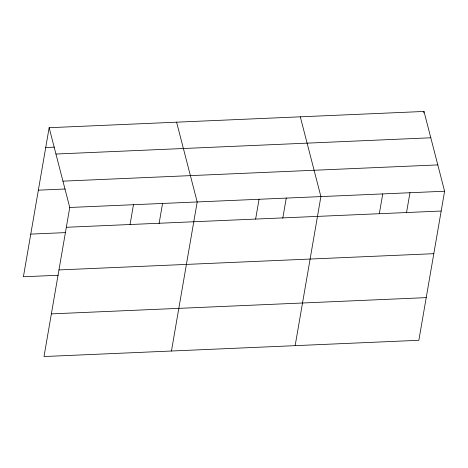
<?xml version="1.0" encoding="UTF-8"?>
<svg xmlns="http://www.w3.org/2000/svg" width="468" height="468" viewBox="0 0 468 468"><rect width="100%" height="100%" fill="white"/><g stroke="black" fill="none" stroke-linecap="round" stroke-linejoin="round"><path stroke-width="0.7" d="M49.146 127.706L69.75 207.476L44.004 356.54L418.854 340.295L444.6 191.231L423.996 111.46L49.146 127.706L23.4 276.769L58.161 275.26M130.051 224.517L133.474 204.715M159.091 223.546L162.571 203.375M171.452 351.018L197.198 201.954L176.594 122.183M255.627 219.077L259.05 199.269M282.789 218.187L286.276 198.011M295.15 345.653L320.902 196.589L300.298 116.824M379.332 213.712L382.748 193.91M406.487 212.829L409.974 192.652M423.756 112.876L423.996 111.46M45.729 147.508L54.417 147.133M55.944 154.03L430.794 137.785M62.952 181.151L437.802 164.906M38.358 190.166L65.151 189.002M69.75 207.476L444.6 191.231M66.327 227.278L441.178 211.033M30.765 234.111L65.526 232.608M58.962 269.931L433.813 253.691M51.369 313.882L426.219 297.636"/></g></svg>
